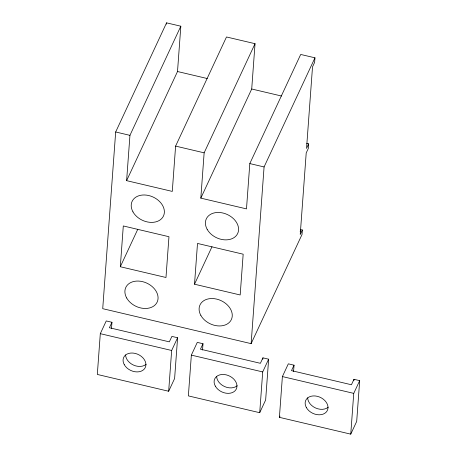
<?xml version="1.0" encoding="UTF-8"?>
<svg xmlns="http://www.w3.org/2000/svg" width="457" height="457" viewBox="0 0 457 457"><rect width="100%" height="100%" fill="white"/><g stroke="black" fill="none" stroke-linecap="round" stroke-linejoin="round"><path stroke-width="0.69" d="M100.306 333.673L97.318 374.449L168.667 391.255L174.608 378.522L177.596 337.746L171.889 336.403L169.341 341.859L109.412 327.743L111.954 322.282L106.247 320.94L100.306 333.673L171.661 350.479L177.596 337.746M306.681 143.429L308.658 143.892L306.538 148.439L312.514 66.888L314.633 62.341L314.97 57.811L300.7 54.452L249.808 163.583L246.489 208.889L200.823 198.132L251.716 89.001L255.035 43.689L226.495 36.971L175.602 146.103L172.283 191.409L126.618 180.652L177.51 71.521L180.829 26.209L166.559 22.85L115.672 131.982L102.722 308.681L251.127 343.641L302.02 234.51L302.351 229.98L300.923 229.643L300.129 231.345M111.491 328.612L111.954 322.282M120.311 266.734L123.299 225.958L168.964 236.715L165.977 277.49L120.311 266.734L137.774 229.283M126.618 180.652L129.942 135.346L180.829 26.209M166.468 24.147L166.559 22.85M168.667 391.255L171.661 350.479M194.516 284.214L197.504 243.438L243.17 254.195L240.182 294.971L194.516 284.214L211.979 246.763M200.823 198.132L204.142 152.827L255.035 43.689M191.352 355.118L188.364 395.893L259.713 412.705L265.648 399.972L268.636 359.196L262.929 357.848L260.387 363.309L200.452 349.188L202.994 343.733L197.287 342.384L191.352 355.118L262.701 371.924L268.636 359.196M202.531 350.056L202.994 343.733M251.127 343.641L264.077 166.942L314.97 57.811M262.826 359.253L262.929 357.848M259.713 412.705L262.701 371.924M294.04 365.177L291.492 370.633L351.427 384.754L353.969 379.299L359.682 380.641L356.694 421.417L350.753 434.15L279.404 417.344L282.392 376.568L288.333 363.835L294.04 365.177L293.577 371.507M308.658 143.892L308.326 148.422L306.207 152.975L300.232 234.527L302.351 229.98M353.867 380.704L353.969 379.299M350.753 434.15L353.741 393.374L359.682 380.641M279.404 417.344L279.998 416.07M177.51 71.521L207.261 78.53M251.716 89.001L281.466 96.01M115.672 131.982L129.942 135.346M175.602 146.103L204.142 152.827M249.808 163.583L264.077 166.942M282.392 376.568L353.741 393.374M328.246 407.17A11.928 8.82 25 0 1 315.524 407.958A11.928 8.82 25 0 1 307.681 397.807M237.2 385.725A11.928 8.82 25 0 1 224.478 386.513A11.928 8.82 25 0 1 216.641 376.362M146.16 364.275A11.928 8.82 25 0 1 133.438 365.063A11.928 8.82 25 0 1 125.601 354.912M306.356 407.558A11.928 8.82 25 0 0 326.127 412.22A11.928 8.82 25 0 0 317.238 396.299A11.928 8.82 25 0 0 306.356 407.558M215.316 386.114A11.928 8.82 25 0 0 235.087 390.769A11.928 8.82 25 0 0 226.198 374.849A11.928 8.82 25 0 0 215.316 386.114M200.863 315.444A17.303 12.796 25 0 0 229.545 322.196A17.303 12.796 25 0 0 216.652 299.101A17.303 12.796 25 0 0 200.863 315.444M207.175 229.357A17.303 12.796 25 0 0 235.858 236.115A17.303 12.796 25 0 0 222.959 213.019A17.303 12.796 25 0 0 207.175 229.357M132.97 211.877A17.303 12.796 25 0 0 161.652 218.635A17.303 12.796 25 0 0 148.754 195.539A17.303 12.796 25 0 0 132.97 211.877M126.658 297.964A17.303 12.796 25 0 0 155.346 304.716A17.303 12.796 25 0 0 142.447 281.621A17.303 12.796 25 0 0 126.658 297.964M124.27 364.663A11.928 8.82 25 0 0 144.041 369.325A11.928 8.82 25 0 0 135.152 353.404A11.928 8.82 25 0 0 124.27 364.663"/></g></svg>
